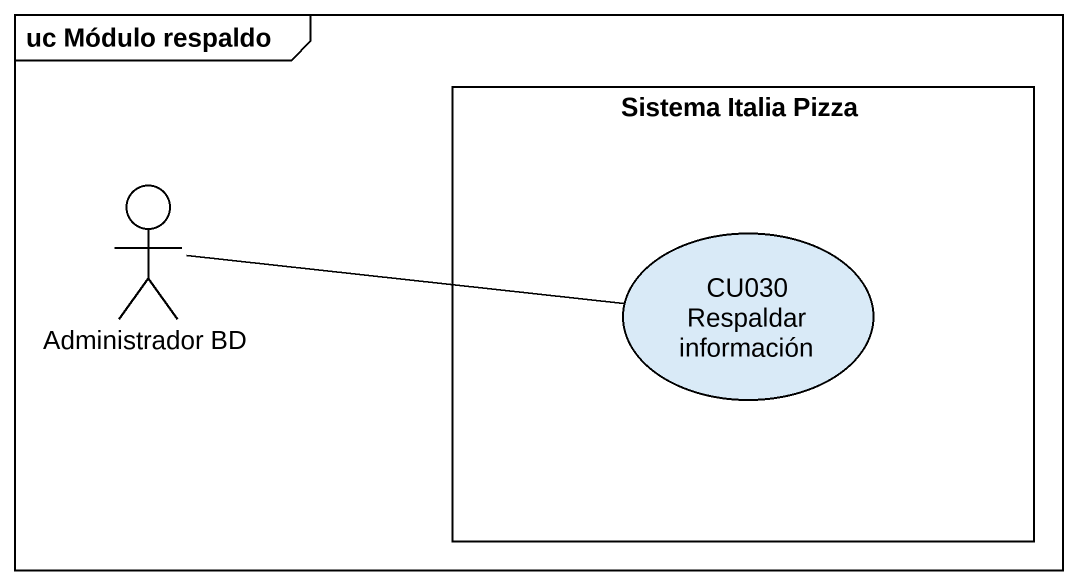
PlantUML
@startuml
mainframe uc Módulo respaldo
rectangle "Sistema Italia Pizza" as Sistema_Italia_Pizza {
  usecase "CU030 Respaldar información" as CU030_Respaldar_información
}
actor "Administrador BD" as Administrador_BD
Administrador_BD -right- CU030_Respaldar_información
@enduml
